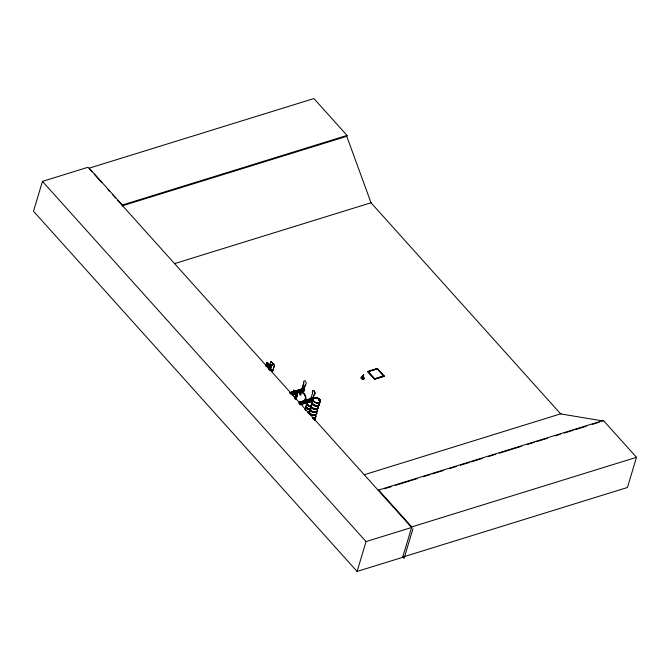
<?xml version="1.0" encoding="UTF-8"?>
<svg xmlns="http://www.w3.org/2000/svg" width="670" height="670" viewBox="0 0 670 670"><rect width="100%" height="100%" fill="white"/><g stroke="black" fill="none" stroke-linecap="round" stroke-linejoin="round"><path stroke-width="1" d="M363.576 375.141L363.45 378.533L362.495 378.684L361.532 377.754L363.442 375.049L363.634 378.223M305.537 401.648L305.361 402.075M312.547 398.399L312.748 397.972M363.45 378.533L363.592 375.2L361.532 377.754M308.359 405.375L307.915 404.99L308.468 405.308M308.493 405.258L308.033 405.342M313.887 401.472L314.423 401.372L313.836 401.313M318.292 399.797L318.861 399.437L318.418 399.538M319.18 400.024L319.054 399.521M319.381 400.107L318.82 399.446L318.845 399.94M312.589 397.662L313.125 398.248L312.538 398.156M363.031 378.701L363.5 375.275M294.448 391.314L296.199 393.223L294.599 390.945M297.287 393.927L296.936 395.149A1.357 0.762 72.2 0 1 296.559 396.908L295.646 399.638M304.113 388.592L304.046 388.215M292.279 394.731L292.84 392.704A1.357 0.762 72.2 0 1 293.41 391.33L293.854 390.124M294.716 398.717L295.462 395.71A1.357 0.762 72.2 0 1 296.09 394.32L296.911 393.055L296.869 395.166A1.357 0.762 72.2 0 1 296.626 396.891L296.626 396.891M294.783 398.7L295.529 395.685A1.357 0.762 72.2 0 1 296.157 394.295L296.483 393.223M302.304 388.86L303.786 382.838A2.027 1.139 72.2 0 1 304.415 380.728A2.027 1.139 72.2 0 1 306.073 382.536A2.027 1.139 72.2 0 1 305.436 384.647L303.167 390.987L301.416 389.069L301.651 388.298L302.966 387.871L301.601 389.069L289.574 392.854L302.723 388.759M312.597 392.654L312.496 392.687A2.027 1.139 72.2 0 1 313.133 390.577A2.027 1.139 72.2 0 1 314.783 392.377A2.027 1.139 72.2 0 1 314.146 394.488L312.178 399.973L314.247 394.454A2.027 1.139 72.2 0 0 314.883 392.344A2.027 1.139 72.2 0 0 313.233 390.543A2.027 1.139 72.2 0 0 312.597 392.654L311.014 398.7L312.212 400.015L311.977 400.794L310.227 398.885L310.461 398.106L311.776 397.687L311.726 398.457M362.202 379.153L364.405 378.55L363.45 377.369L364.413 378.5C363.056 380.912 358.618 376.833 362.127 377.001M362.495 378.684L363.416 375.275M268.863 368.969L269.951 365.912L269.399 369.279M269.064 368.91L269.951 365.912M269.198 369.338L270.286 366.281M92.167 171.88L88.021 167.266L42.453 181.377L33.5 211.226L357.093 571.443L402.662 557.331L411.782 526.913L636.5 457.317L603.377 420.45L378.659 490.046L378.491 490.607M122.317 205.028L122.049 205.899L346.767 136.303L347.035 135.432L313.912 98.557L89.194 168.162L122.317 205.028L347.035 135.432M265.781 365.602L266.878 362.554L266.317 365.912M265.822 365.971L266.878 362.554M265.881 365.954L266.467 363.986L267.029 363.911L269.625 366.875L269.214 369.756L270.781 364.823M266.116 365.971L267.213 362.931M266.518 366.507L267.07 364.681L267.782 364.815M267.087 367.135L267.632 365.309L268.687 366.482L268.142 368.307M269.575 366.892L268.779 366.013L269.332 364.514L268.201 363.257L267.724 364.832L266.97 363.994M268.703 368.944L269.256 367.11L268.888 365.988M269.432 366.373L271.032 361.365L274.474 365.209L272.682 371.18L270.512 368.902M272.229 364.924L270.73 364.773L270.496 365.552L271.836 365.611L272.171 364.698M269.575 370.116L271.065 365.142L272.271 364.807M270.219 369.505L271.417 365.527M270.211 370.82L271.719 364.53M272.581 371.205L274.474 365.209M302.966 387.871L302.731 388.65L304.222 390.518M303.803 389.781L304.314 388.433L303.778 387.855M303.92 389.739L304.314 388.433M294.875 393.265L304.398 390.258L304.582 389.639L304.481 390.56M302.137 401.338L303.845 403.407L302.137 401.338A35.359 6.976 47.9 0 1 299.373 402.637M311.918 397.829L310.411 398.876L311.893 400.493L313.392 399.446M311.776 397.687L311.55 398.457L299.314 402.368M312.622 399.588L313.125 398.248M367.679 371.632L377.411 368.391L384.237 376.322L374.58 379.312L367.679 371.632L377.336 368.642L384.237 376.322M374.58 379.312L374.731 378.768L368.14 371.766L377.26 368.944L377.411 368.391M374.656 379.019L383.851 375.945L374.731 378.768M357.093 571.443L366.046 541.586L411.615 527.474L122.577 205.74M412.971 528.714L404.085 558.319L402.921 557.021M603.377 420.45L603.209 421.011L560.673 413.901L371.012 202.776L346.767 136.303M636.5 457.317L627.455 487.484L402.737 557.08M362.922 376.548L363.442 375.049M293.226 395.752L293.879 393.927A1.357 0.762 72.2 0 0 294.189 392.185L294.507 391.104M293.293 395.736L293.946 393.901A1.357 0.762 72.2 0 0 294.256 392.159M303.786 382.838L302.203 388.893L303.401 390.208L305.436 384.647M361.984 378.466L363.333 375.242M303.853 388.483L303.845 388.206M295.462 391.489L296.584 392.143M296.634 392.185L296.684 391.716M304.373 401.221L304.314 401.883M362.537 376.523L363.358 375.049M361.624 378.131L363.274 375.183M293.787 390.141L294.532 390.962M295.52 391.531L296.567 391.732M305.394 401.95L304.347 401.757M319.288 400.107L318.376 399.856M293.41 391.33L293.477 391.314A1.357 0.762 72.2 0 0 292.84 392.704L292.84 392.704M290.721 392.804L302.815 388.977M290.093 393.19L303.075 389.027M291.014 392.997L302.137 389.429M303.276 389.195L304.398 390.258M291.986 392.88L302.229 389.647M304.582 389.639L303.075 390.677L301.601 389.069M303.401 390.208L304.716 389.781M291.174 394.354L304.155 390.183M303.301 390.811L292.17 394.379L304.565 390.886M293.359 394.236L304.498 390.56M299.306 402.352L310.428 398.784M299.532 402.62L310.704 399.085M298.912 402.997L310.964 399.136M299.825 402.804L310.955 399.236M299.875 402.988L311.048 399.462M312.212 400.015L313.526 399.596M299.993 404.161L312.965 399.998M300.763 403.943L313.208 400.065L312.203 398.968L313.3 400.375M300.956 404.152L312.078 400.585M312.187 400.685L300.143 404.571L312.379 400.668M300.369 404.822L312.463 400.995M174.719 263.57L371.54 202.616M271.032 361.365L274.373 365.242M268.201 363.257L269.332 364.514M269.658 366.842L269.809 367.788M384.312 376.071L374.647 379.061L367.755 371.389M364.388 474.695L561.159 413.683M384.479 488.748L391.473 486.588M395.467 485.348L417.444 478.539M423.432 476.688L430.425 474.519M432.426 473.899L443.406 470.499M449.403 468.64L456.396 466.479M460.391 465.24L469.377 462.459M471.37 461.839L482.358 458.439M488.355 456.58L495.348 454.411M499.343 453.18L521.31 446.371M527.307 444.52L534.292 442.351M536.293 441.731L547.281 438.331M555.271 435.852L560.262 434.311M564.257 433.071L573.244 430.291M575.245 429.671L586.233 426.262M592.221 424.411L599.215 422.242M304.641 401.129L304.23 401.766M305.269 402.008L304.465 401.858M266.451 364.061L267.029 363.978M304.775 401.255L305.503 401.774M304.942 401.288L305.461 401.657M303.661 387.888L304.197 388.474M312.48 397.704L313.016 398.281M311.115 398.667L312.279 399.948M293.912 392.168L295.026 393.591L293.862 392.319M293.175 393.223L292.011 391.95L293.125 393.382M290.395 393.29L291.559 394.563M299.205 403.106L300.378 404.378M299.163 403.256L300.328 404.529M377.26 368.944L383.776 376.188M270.613 368.877L272.682 371.18M378.659 490.046L411.782 526.913M94.244 174.192L101.84 182.65M108.063 189.577L109.445 191.118M112.903 194.962L115.667 198.044M117.744 200.355L121.89 204.97M42.453 181.377L366.046 541.586M296.952 393.173L297.212 393.784M311.115 406.656A3.794 2.429 16.7 0 1 307.103 403.089A3.777 2.42 16.7 0 1 312.287 402.109A3.794 2.429 16.7 0 0 307.103 403.089A3.777 2.42 16.7 0 0 311.115 406.64M311.031 406.925A3.777 2.42 16.7 0 1 307.036 403.365A3.777 2.42 16.7 0 1 312.203 402.394M309.247 412.929A3.844 2.462 16.7 0 1 308.267 412.745M305.185 409.311A3.844 2.462 16.7 0 1 305.989 408.256M309.297 412.703A3.785 2.42 16.7 0 1 307.413 412.167A3.794 2.429 16.7 0 0 309.297 412.703M305.269 409.772A3.785 2.42 16.7 0 0 305.486 410.442A3.794 2.429 16.7 0 1 306.081 408.097A3.785 2.42 16.7 0 0 305.302 409.135M310.185 409.805A3.844 2.462 16.7 0 1 306.508 407.854A3.844 2.462 16.7 0 1 306.927 405.132M310.235 409.638A3.844 2.462 16.7 0 1 306.559 407.678A3.844 2.462 16.7 0 1 306.977 404.965M305.922 408.65A3.785 2.42 16.7 0 0 305.411 409.11A3.794 2.429 16.7 0 1 305.922 408.641M309.197 413.097A3.844 2.462 16.7 0 1 308.217 412.913M305.42 408.893A3.844 2.462 16.7 0 1 305.939 408.424M318.493 407.092A3.844 2.462 16.7 0 1 313.669 408.926A3.844 2.462 16.7 0 1 311.86 404.596M317.312 409.496A3.802 2.437 16.7 0 1 313.711 412.251A3.802 2.437 16.7 0 1 310.461 408.172M311.081 407.402A3.777 2.42 16.7 0 0 313.326 411.807A3.802 2.437 16.7 0 0 317.379 409.253A3.777 2.42 16.7 0 1 313.326 411.807A3.802 2.437 16.7 0 1 311.048 407.46M317.32 409.395A3.777 2.42 16.7 0 1 313.744 412.134A3.777 2.42 16.7 0 1 310.512 408.072M319.263 403.114A3.844 2.462 16.7 0 1 315.62 405.903A3.844 2.462 16.7 0 1 312.337 401.774M318.552 406.925A3.844 2.462 16.7 0 1 313.719 408.759A3.844 2.462 16.7 0 1 311.918 404.429M319.314 402.946A3.844 2.462 16.7 0 1 315.671 405.735A3.844 2.462 16.7 0 1 312.387 401.606M315.461 415.802A3.844 2.462 16.7 0 1 313.259 418.675M314.565 418.574A3.777 2.42 16.7 0 1 314.465 420.459M316.667 413.189A3.844 2.462 16.7 0 1 311.835 415.023A3.844 2.462 16.7 0 1 310.034 410.693M316.516 414.018A3.785 2.42 16.7 0 1 311.341 414.99A3.794 2.429 16.7 0 1 310.017 410.911A3.785 2.42 16.7 0 0 311.341 414.99A3.794 2.429 16.7 0 0 316.525 414.018M315.511 415.635A3.844 2.462 16.7 0 1 313.309 418.507M316.5 412.335A3.844 2.462 16.7 0 1 314.599 415.182A3.844 2.462 16.7 0 1 309.749 413.357A3.844 2.462 16.7 0 1 310.805 410.199M314.431 420.651A3.802 2.437 16.7 0 0 314.531 418.758A3.777 2.42 16.7 0 1 314.691 420.065M314.565 418.641A3.802 2.437 16.7 0 1 314.465 420.534M295.42 391.598C296.098 393.742 297.388 390.451 295.428 391.615M268.335 363.802L268.871 365.05L268.335 363.802M291.132 392.235L292.832 394.295L291.132 392.235M295.813 390.736L297.522 392.796L295.813 390.736M299.942 402.042L301.642 404.111L299.942 402.042M300.822 401.757L302.522 403.826L300.822 401.757M303.309 400.962L305.017 403.03L303.309 400.962M304.624 400.543L306.332 402.611L304.624 400.543M300.956 394.89L299.993 394.982L299.557 393.332L300.034 393.868A5.109 2.848 72.8 0 1 304.063 393.332A5.109 2.848 72.8 0 1 305.83 400.317L306.316 400.853L305.311 400.894L304.825 399.203L305.311 399.73A4.271 2.378 72.8 0 0 303.828 393.901A4.271 2.378 72.8 0 0 300.47 394.345L300.956 394.89M306.667 407.486A3.794 2.429 16.7 0 0 310.285 409.412A3.785 2.42 16.7 0 1 306.667 407.477A3.794 2.429 16.7 0 1 307.069 404.797A3.785 2.42 16.7 0 0 306.667 407.477M306.508 408.03A3.785 2.42 16.7 0 0 310.118 409.956A3.794 2.429 16.7 0 1 306.5 408.038A3.794 2.429 16.7 0 1 306.91 405.35A3.785 2.42 16.7 0 0 306.508 408.03M313.627 409.085A3.785 2.42 16.7 0 0 318.384 407.276A3.794 2.429 16.7 0 1 313.627 409.085A3.794 2.429 16.7 0 1 311.843 404.814A3.785 2.42 16.7 0 0 313.627 409.085M313.686 401.213A3.777 2.42 16.7 0 0 320.042 401.883A3.802 2.437 16.7 0 0 316.324 397.746A3.802 2.437 16.7 0 0 313.669 401.221A3.802 2.437 16.7 0 0 320.059 401.899A3.777 2.42 16.7 0 0 316.332 397.754A3.777 2.42 16.7 0 0 313.686 401.213M313.602 401.481A3.777 2.42 16.7 0 0 319.959 402.159A3.777 2.42 16.7 0 0 316.248 398.022A3.777 2.42 16.7 0 0 313.602 401.481M313.635 401.322A3.802 2.437 16.7 0 0 320.034 401.992A3.802 2.437 16.7 0 0 316.299 397.838A3.802 2.437 16.7 0 0 313.635 401.322M313.795 408.533A3.785 2.42 16.7 0 0 318.543 406.724A3.794 2.429 16.7 0 1 313.786 408.533A3.794 2.429 16.7 0 1 312.011 404.261A3.785 2.42 16.7 0 0 313.795 408.533M315.562 406.053A3.785 2.42 16.7 0 0 319.154 403.315A3.794 2.429 16.7 0 1 315.562 406.062A3.794 2.429 16.7 0 1 312.321 401.983A3.785 2.42 16.7 0 0 315.562 406.053M315.729 405.501A3.785 2.42 16.7 0 0 319.314 402.762A3.794 2.429 16.7 0 1 315.729 405.509A3.794 2.429 16.7 0 1 312.488 401.43A3.785 2.42 16.7 0 0 315.729 405.501M313.183 418.825A3.785 2.42 16.7 0 0 315.344 415.995A3.794 2.429 16.7 0 1 313.183 418.834M313.661 412.402A3.777 2.42 16.7 0 0 317.237 409.663A3.777 2.42 16.7 0 1 313.661 412.41A3.777 2.42 16.7 0 1 310.428 408.357A3.777 2.42 16.7 0 0 313.661 412.402M312.404 418.264A3.785 2.42 16.7 0 0 315.511 415.45A3.794 2.429 16.7 0 1 312.413 418.264M312.915 414.897A3.785 2.42 16.7 0 0 316.5 412.151A3.794 2.429 16.7 0 1 312.915 414.897A3.794 2.429 16.7 0 1 309.674 410.827A3.785 2.42 16.7 0 0 312.915 414.897M310.897 410.04A3.785 2.42 16.7 0 0 310.185 410.367A3.794 2.429 16.7 0 1 310.888 410.04"/></g></svg>
